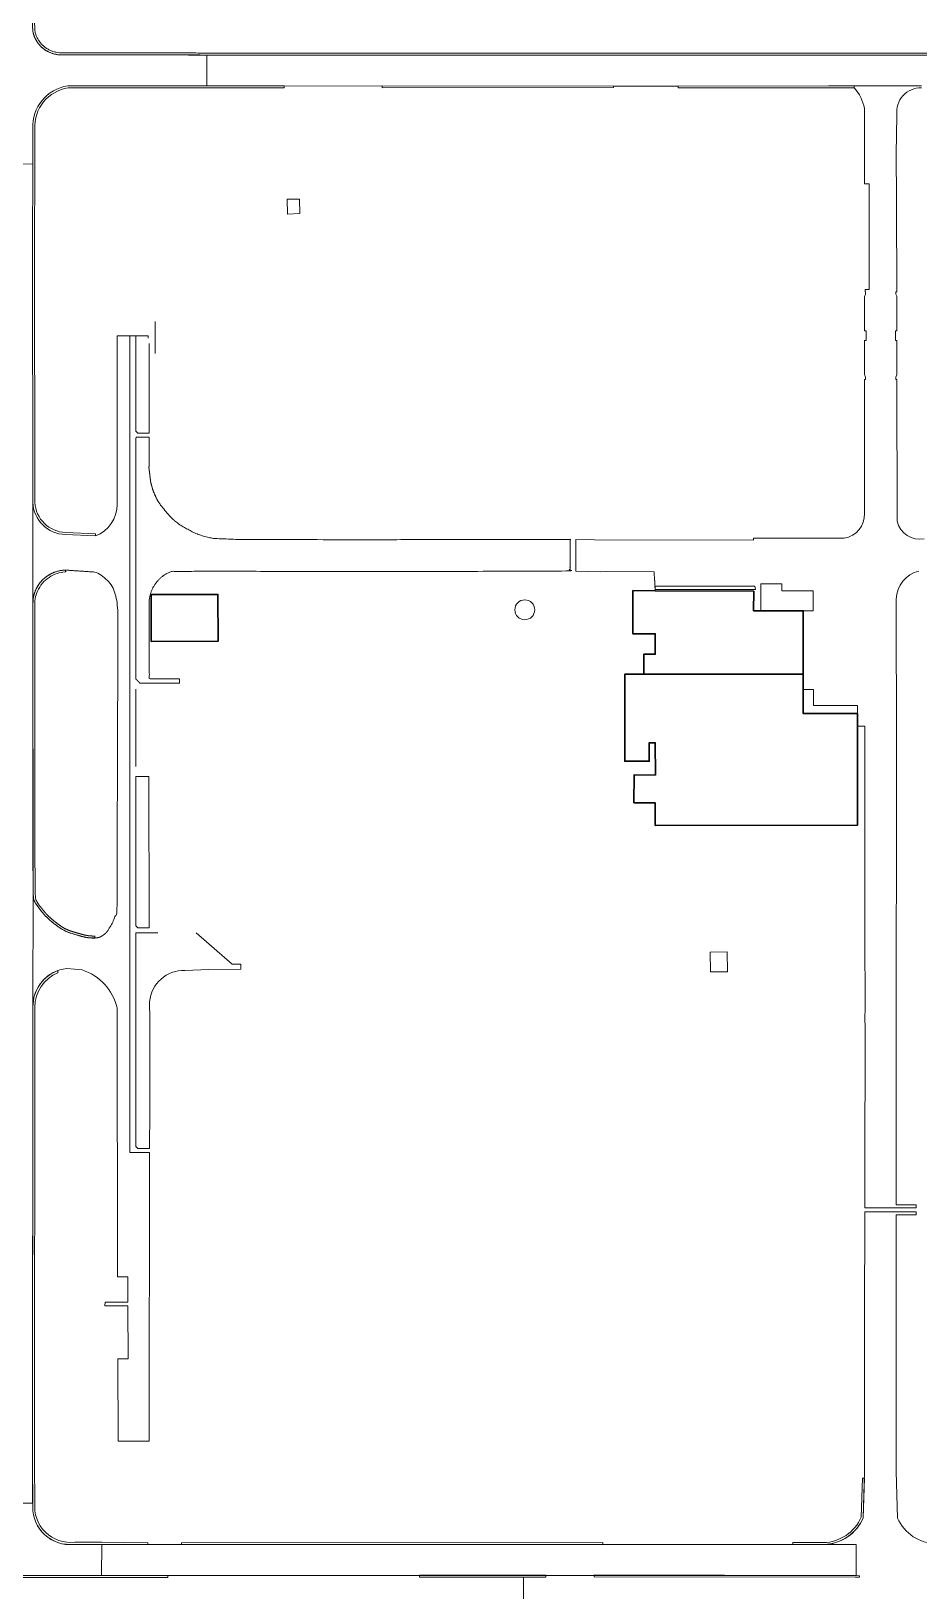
# Model space of a CAD drawing. Header units: millimetres. Extents: x 0 to 840, y 0 to 594.
# Drawn here: x 712.46 to 723.16, y 183.32 to 202.11 of the extents above; entities that cross this region are included whole.
import ezdxf

# ---------------------------------------------------------------- set-up
doc = ezdxf.new("R2010")
doc.units = ezdxf.units.MM
doc.layers.add('AC-0000-BESTAAND-co-06', color=1, linetype='Continuous')

msp = doc.modelspace()

# ---------------------------------------------------------------- linework, layer by layer
at = {"layer": 'AC-0000-BESTAAND-co-06', "linetype": 'Continuous', "lineweight": 13, "transparency": 33554687}
for p, q in [((714.579, 201.822), (714.582, 201.452)), ((712.107, 200.509), (712.483, 200.511)), ((713.96, 198.612), (713.96, 198.228)), ((712.482, 184.378), (712.486, 190.357)), ((712.486, 184.378), (712.114, 184.378)), ((722.402, 183.877), (712.926, 183.877)), ((713.31, 183.504), (713.316, 183.877)), ((722.402, 183.505), (722.402, 183.877))]:
    msp.add_line(p, q, dxfattribs=at)
at = {"layer": 'AC-0000-BESTAAND-co-06', "linetype": 'Continuous', "lineweight": 13, "transparency": 33554687, "flags": 128}
for points in [[(733.634, 201.825), (733.514, 201.825), (727.852, 201.819), (722.539, 201.82), (722.074, 201.821), (714.579, 201.822)], [(720.26, 201.446), (720.26, 201.428)], [(715.548, 200.087), (715.698, 200.087), (715.7, 199.913), (715.551, 199.906), (715.548, 200.087)], [(713.89, 188.601), (713.654, 188.601), (713.654, 198.437)], [(713.876, 198.411), (713.876, 198.437), (713.727, 198.437), (713.726, 197.29), (713.751, 197.265), (713.886, 197.265), (713.886, 198.345)], [(713.726, 193.249), (713.726, 194.183)], [(720.646, 191.015), (720.849, 191.018), (720.852, 190.779), (720.649, 190.776), (720.646, 191.015)], [(714.262, 183.877), (719.35, 183.874), (719.35, 183.901), (714.275, 183.898), (714.275, 183.877)], [(709.521, 183.505), (714.11, 183.506), (722.402, 183.505)], [(710.919, 183.479), (714.11, 183.482), (714.11, 183.506), (710.901, 183.503)], [(717.141, 183.509), (717.142, 183.489), (717.142, 183.485), (718.664, 183.486), (718.665, 183.51), (717.141, 183.509)], [(723.195, 183.218), (723.192, 182.746), (723.193, 181.392), (718.392, 181.389), (718.397, 183.486), (718.664, 183.486)], [(719.245, 183.489), (722.393, 183.483), (722.442, 183.483), (722.443, 183.503), (722.393, 183.507), (719.246, 183.512), (719.245, 183.489)]]:
    msp.add_lwpolyline(points, dxfattribs=at)
for points in [[(722.379, 201.451), (722.073, 201.451), (720.262, 201.446), (719.477, 201.447), (714.582, 201.452), (712.906, 201.451), (712.906, 201.451, 0.386184), (712.485, 200.935), (712.485, 200.935), (712.483, 200.511), (712.48, 199.5), (712.484, 196.434), (712.485, 195.185), (712.487, 191.744), (712.486, 190.357)], [(723.19, 201.45), (722.379, 201.451), (722.381, 201.427), (722.381, 201.427, -0.124063), (722.504, 201.178), (722.504, 201.178), (722.502, 200.829), (722.504, 200.766), (722.504, 200.271), (722.561, 200.271), (722.561, 198.999), (722.513, 198.999), (722.513, 198.969), (722.516, 198.969), (722.516, 198.939), (722.503, 198.91), (722.503, 198.91), (722.503, 198.498), (722.522, 198.498), (722.522, 198.384), (722.503, 198.384), (722.503, 197.974), (722.516, 197.943), (722.516, 197.913), (722.503, 197.913), (722.503, 196.788), (722.503, 196.3), (722.503, 196.3, -0.385326), (722.26, 196.002), (722.26, 196.002), (721.165, 196.001), (721.166, 195.978), (719.249, 195.981), (719.028, 195.984), (719.028, 195.603), (719.324, 195.597), (719.391, 195.601), (719.971, 195.594), (719.974, 195.491), (719.976, 195.491), (719.982, 195.369), (721.169, 195.363), (721.168, 195.128), (721.254, 195.128), (721.254, 195.452), (721.506, 195.452), (721.506, 195.367), (721.884, 195.367), (721.884, 195.127), (721.765, 195.127), (721.765, 194.179), (721.891, 194.179), (721.891, 193.984), (722.419, 193.984), (722.419, 193.738), (722.506, 193.738), (722.506, 192.31), (722.508, 191.254), (722.513, 190.314), (722.513, 190.284), (722.509, 190.276), (722.51, 190.046), (722.513, 190.038), (722.513, 190.008), (722.51, 190.008), (722.51, 189.916), (722.511, 189.854), (722.51, 189.456), (722.51, 189.359), (722.509, 189.068), (722.507, 187.934), (723.125, 187.934), (723.125, 187.971), (722.885, 187.971), (722.886, 190.335), (722.887, 190.55), (722.891, 192.635), (722.888, 193.041), (722.889, 194.272), (722.887, 194.452), (722.887, 195.267), (722.887, 195.267, -0.350428), (723.16, 195.604)], [(723.224, 195.992, -0.385621), (722.896, 196.205), (722.896, 196.205), (722.894, 197.913), (722.882, 197.913), (722.882, 197.943), (722.894, 197.971), (722.894, 198.384), (722.876, 198.384), (722.876, 198.498), (722.894, 198.498), (722.893, 198.915), (722.882, 198.939), (722.882, 198.969), (722.893, 198.969), (722.893, 199.122), (722.892, 199.202), (722.89, 199.784), (722.891, 200.085), (722.887, 200.628), (722.895, 201.099), (722.895, 201.099, -0.468645), (723.191, 201.426)], [(713.727, 198.437), (713.499, 198.437), (713.499, 196.408), (713.499, 196.408, -0.323963), (713.239, 196.03), (713.239, 196.03), (712.876, 196.045), (712.876, 196.045, -0.39371), (712.484, 196.434)], [(713.99, 191.247, 0), (713.99, 191.247), (713.726, 191.247), (713.726, 188.674), (713.751, 188.649), (713.89, 188.649), (713.89, 188.771), (713.893, 188.979), (713.895, 189.077), (713.894, 189.765), (713.893, 190.204), (713.891, 190.417, -0.399284), (714.317, 190.793), (714.317, 190.793), (714.604, 190.806), (714.989, 190.811), (714.989, 190.869), (714.885, 190.869), (714.452, 191.247)], [(712.934, 183.879, -0.451586), (712.486, 184.378), (712.486, 184.378), (712.482, 184.841), (712.486, 190.357), (712.486, 190.357, -0.317726), (712.787, 190.793)], [(713.89, 188.601), (713.885, 185.124), (713.511, 185.123), (713.509, 186.117), (713.632, 186.117), (713.629, 186.755), (713.353, 186.754), (713.355, 186.796), (713.63, 186.798), (713.628, 187.103), (713.505, 187.102), (713.5, 190.343), (713.5, 190.343, 0.260923), (713.078, 190.801), (713.078, 190.801), (712.893, 190.818), (712.893, 190.818, 0.384813), (712.486, 190.357)], [(722.049, 183.88, 0.272591), (722.489, 184.2), (722.489, 184.2), (722.504, 184.756), (722.504, 185.813), (722.502, 186.053), (722.503, 186.114), (722.502, 186.615), (722.507, 187.886), (723.125, 187.886), (723.125, 187.851), (722.885, 187.851), (722.885, 185.813), (722.885, 184.756), (722.9, 184.197)], [(723.768, 183.882), (723.372, 183.888), (723.372, 183.888, -0.296047), (722.9, 184.197), (722.9, 184.197), (722.9, 184.197)]]:
    msp.add_lwpolyline(points, format="xyb", dxfattribs=at)
for points in [[(713.239, 196.03), (713.24, 196.054), (712.881, 196.069), (712.881, 196.069, -0.388942), (712.508, 196.434), (712.508, 196.434), (712.504, 199.5), (712.507, 200.51), (712.508, 200.93), (712.508, 200.93, -0.386184), (712.912, 201.427), (712.912, 201.427), (714.582, 201.428), (715.513, 201.428), (715.513, 201.451), (714.582, 201.452), (712.906, 201.451), (712.906, 201.451, 0.386184), (712.485, 200.935), (712.485, 200.935), (712.483, 200.511), (712.48, 199.5), (712.484, 196.434), (712.484, 196.434, 0.39371), (712.876, 196.045), (712.876, 196.045)], [(712.486, 190.357), (712.482, 184.841), (712.486, 184.378), (712.486, 184.378, 0.443093), (712.926, 183.877), (712.934, 183.879), (713.316, 183.877), (713.871, 183.877), (713.871, 183.899), (713.317, 183.905), (712.992, 183.908), (712.992, 183.908, -0.48627), (712.51, 184.383), (712.51, 184.383), (712.506, 184.841), (712.51, 190.351), (712.51, 190.351, -0.308469), (712.786, 190.766), (712.787, 190.767), (712.787, 190.793), (712.787, 190.793, 0.317726), (712.486, 190.357)], [(722.017, 183.878, 0.288626), (722.489, 184.2), (722.489, 184.2), (722.502, 184.679), (722.502, 184.679), (722.478, 184.679), (722.465, 184.208), (722.465, 184.208, -0.288627), (722.009, 183.901), (722.009, 183.901), (721.641, 183.901), (721.641, 183.877), (722.017, 183.878)]]:
    msp.add_lwpolyline(points, format="xyb", close=True, dxfattribs=at)
for points in [[(716.695, 201.45), (716.695, 201.428), (719.477, 201.429), (719.478, 201.429), (719.478, 201.447)], [(722.381, 201.427), (722.073, 201.427), (720.26, 201.428), (720.26, 201.446), (720.262, 201.446), (722.073, 201.451), (722.379, 201.451)], [(719.98, 195.383), (719.979, 195.425), (721.182, 195.422), (721.189, 195.383)], [(713.882, 193.129), (713.882, 193.129), (713.726, 193.129), (713.726, 191.332), (713.751, 191.307), (713.888, 191.307)]]:
    msp.add_lwpolyline(points, close=True, dxfattribs=at)
at = {"layer": 'AC-0000-BESTAAND-co-06', "linetype": 'Continuous', "lineweight": 30, "transparency": 33554687, "flags": 128}
for points in [[(713.912, 194.758), (713.911, 195.322), (714.217, 195.323), (714.715, 195.323), (714.716, 194.759), (713.912, 194.758)], [(713.912, 194.758), (713.911, 195.322), (714.217, 195.323), (714.715, 195.323)], [(719.844, 194.363), (719.844, 194.603), (719.982, 194.603), (719.982, 194.85), (719.712, 194.85), (719.713, 195.371), (719.982, 195.369), (721.169, 195.363), (721.168, 195.128), (721.765, 195.127), (721.765, 194.363), (719.844, 194.363)], [(722.419, 193.888), (722.419, 192.543), (719.982, 192.542), (719.982, 192.812), (719.726, 192.814), (719.728, 193.15), (719.984, 193.148), (719.983, 193.536), (719.911, 193.536), (719.911, 193.314), (719.616, 193.315), (719.616, 194.363), (719.982, 194.363), (721.765, 194.363), (721.765, 193.888), (722.419, 193.888)]]:
    msp.add_lwpolyline(points, dxfattribs=at)
at = {"layer": 'AC-0000-BESTAAND-co-06', "linetype": 'Continuous', "lineweight": 13, "transparency": 33554687}
msp.add_circle((718.411, 195.139), 0.12, dxfattribs=at)
for points, weights, knots in [([(714.579, 201.822), (713.99, 201.823), (713.402, 201.823), (712.814, 201.824), (712.638, 201.831), (712.508, 201.948), (712.483, 202.122), (712.481, 202.257), (712.48, 202.391), (712.478, 202.526), (712.479, 204.121), (712.479, 205.716), (712.48, 207.312), (712.478, 207.378), (712.483, 207.458), (712.492, 207.526), (712.5, 207.586), (712.534, 207.647), (712.562, 207.706), (712.592, 207.77), (712.697, 207.808), (712.729, 207.831), (717.526, 207.839), (722.324, 207.846), (727.121, 207.853), (727.146, 207.854), (727.187, 207.853), (727.212, 207.841), (727.252, 207.822), (727.292, 207.791), (727.328, 207.755), (727.367, 207.715), (727.403, 207.671), (727.423, 207.627), (727.45, 207.568), (727.451, 207.471), (727.448, 207.412), (727.448, 206.957), (727.447, 206.502), (727.446, 206.047), (727.449, 205.837), (727.453, 205.628), (727.457, 205.418), (727.458, 204.549), (727.46, 203.679), (727.462, 202.809), (727.461, 202.716), (727.46, 202.622), (727.46, 202.528), (727.456, 202.509), (727.452, 202.489), (727.448, 202.469), (727.448, 202.46), (727.448, 202.451), (727.448, 202.442), (727.449, 202.416), (727.45, 202.389), (727.451, 202.363), (727.452, 202.284), (727.453, 202.205), (727.454, 202.126), (727.415, 201.99), (727.317, 201.889), (727.183, 201.846), (727.183, 201.837), (727.183, 201.828), (727.183, 201.82)], [1, 1, 1, 1, 0.845519897416, 0.845519897416, 1, 1, 1, 1, 1, 1, 1, 1, 1, 1, 1, 1, 1, 1, 1, 1, 1, 1, 1, 1, 1, 1, 1, 1, 1, 1, 1, 1, 1, 1, 1, 1, 1, 1, 1, 1, 1, 1, 1, 1, 1, 1, 1, 1, 1, 1, 1, 1, 1, 1, 1, 1, 1, 1, 1, 0.920719024943, 0.920719024943, 1, 1, 1, 1], [0, 0, 0, 0, 0.111111, 0.111111, 0.111111, 0.222222, 0.222222, 0.222222, 0.277778, 0.277778, 0.277778, 0.333333, 0.333333, 0.333333, 0.371983, 0.371983, 0.371983, 0.406844, 0.406844, 0.406844, 0.444444, 0.444444, 0.444444, 0.555556, 0.555556, 0.555556, 0.572299, 0.572299, 0.572299, 0.598429, 0.598429, 0.598429, 0.6274, 0.6274, 0.6274, 0.666667, 0.666667, 0.666667, 0.680556, 0.680556, 0.680556, 0.694444, 0.694444, 0.694444, 0.708333, 0.708333, 0.708333, 0.722222, 0.722222, 0.722222, 0.736111, 0.736111, 0.736111, 0.75, 0.75, 0.75, 0.763889, 0.763889, 0.763889, 0.777778, 0.777778, 0.777778, 0.888889, 0.888889, 0.888889, 1, 1, 1, 1]), ([(712.729, 207.831), (712.734, 207.825), (712.738, 207.819), (712.743, 207.812), (712.713, 207.789), (712.611, 207.753), (712.582, 207.691), (712.556, 207.635), (712.524, 207.578), (712.516, 207.521), (712.507, 207.455), (712.502, 207.377), (712.504, 207.312), (712.504, 206.839), (712.504, 206.367), (712.504, 205.894), (712.505, 204.896), (712.506, 203.897), (712.506, 202.899), (712.505, 202.878), (712.504, 202.857), (712.503, 202.836), (712.504, 202.816), (712.504, 202.796), (712.504, 202.775), (712.504, 202.692), (712.503, 202.609), (712.502, 202.526), (712.504, 202.394), (712.505, 202.261), (712.507, 202.129), (712.53, 201.966), (712.653, 201.855), (712.818, 201.848), (713.405, 201.847), (713.992, 201.847), (714.579, 201.846), (714.579, 201.846), (714.579, 201.846), (714.579, 201.846), (717.077, 201.846), (719.575, 201.846), (722.074, 201.845), (722.229, 201.845), (722.384, 201.845), (722.539, 201.844), (724.087, 201.845), (725.635, 201.845), (727.183, 201.846), (727.183, 201.837), (727.183, 201.828), (727.183, 201.82), (725.635, 201.82), (724.087, 201.82), (722.539, 201.82), (722.384, 201.821), (722.229, 201.821), (722.074, 201.821), (719.575, 201.822), (717.077, 201.822), (714.579, 201.822), (713.99, 201.823), (713.402, 201.823), (712.814, 201.824), (712.638, 201.831), (712.508, 201.948), (712.483, 202.122), (712.481, 202.257), (712.48, 202.391), (712.478, 202.526), (712.479, 204.121), (712.479, 205.716), (712.48, 207.312), (712.478, 207.378), (712.483, 207.458), (712.492, 207.526), (712.5, 207.586), (712.534, 207.647), (712.562, 207.706), (712.592, 207.77), (712.697, 207.808), (712.729, 207.831)], [1, 1, 1, 1, 1, 1, 1, 1, 1, 1, 1, 1, 1, 1, 1, 1, 1, 1, 1, 1, 1, 1, 1, 1, 1, 1, 1, 1, 1, 1, 1, 0.845519897416, 0.845519897416, 1, 1, 1, 1, 1, 1, 1, 1, 1, 1, 1, 1, 1, 1, 1, 1, 1, 1, 1, 1, 1, 1, 1, 1, 1, 1, 1, 1, 1, 1, 1, 0.845519897416, 0.845519897416, 1, 1, 1, 1, 1, 1, 1, 1, 1, 1, 1, 1, 1, 1, 1, 1], [0, 0, 0, 0, 0.083333, 0.083333, 0.083333, 0.111646, 0.111646, 0.111646, 0.137301, 0.137301, 0.137301, 0.166667, 0.166667, 0.166667, 0.180556, 0.180556, 0.180556, 0.194444, 0.194444, 0.194444, 0.208333, 0.208333, 0.208333, 0.222222, 0.222222, 0.222222, 0.236111, 0.236111, 0.236111, 0.25, 0.25, 0.25, 0.333333, 0.333333, 0.333333, 0.416667, 0.416667, 0.416667, 0.5, 0.5, 0.5, 0.527778, 0.527778, 0.527778, 0.555556, 0.555556, 0.555556, 0.583333, 0.583333, 0.583333, 0.604167, 0.604167, 0.604167, 0.625, 0.625, 0.625, 0.645833, 0.645833, 0.645833, 0.666667, 0.666667, 0.666667, 0.75, 0.75, 0.75, 0.833333, 0.833333, 0.833333, 0.875, 0.875, 0.875, 0.916667, 0.916667, 0.916667, 0.945654, 0.945654, 0.945654, 0.9718, 0.9718, 0.9718, 1, 1, 1, 1]), ([(718.956, 195.741), (718.956, 195.823), (718.956, 195.904), (718.956, 195.986), (718.956, 195.986), (718.956, 195.986), (718.956, 195.986), (718.699, 195.986), (718.442, 195.986), (718.184, 195.986), (717.85, 195.986), (717.516, 195.985), (717.182, 195.985), (717.063, 195.984), (716.945, 195.984), (716.826, 195.983), (716.225, 195.983), (715.624, 195.984), (715.022, 195.984), (714.908, 195.988), (714.793, 195.993), (714.679, 195.997), (714.598, 196.008), (714.488, 196.035), (714.407, 196.078), (714.335, 196.117), (714.259, 196.155), (714.192, 196.211), (714.129, 196.265), (714.082, 196.33), (714.031, 196.392), (713.987, 196.445), (713.954, 196.524), (713.932, 196.577), (713.923, 196.609), (713.914, 196.642), (713.905, 196.674), (713.898, 196.73), (713.891, 196.786), (713.884, 196.842), (713.885, 196.967), (713.886, 197.092), (713.886, 197.217), (713.833, 197.217), (713.78, 197.217), (713.726, 197.217), (713.726, 196.725), (713.726, 196.233), (713.726, 195.741), (713.726, 195.262), (713.726, 194.782), (713.726, 194.303), (713.742, 194.287), (713.758, 194.271), (713.774, 194.255), (713.933, 194.255), (714.092, 194.255), (714.251, 194.255), (714.251, 194.272), (714.251, 194.289), (714.251, 194.306), (714.13, 194.306), (714.009, 194.306), (713.888, 194.306), (713.888, 194.427), (713.888, 194.547), (713.888, 194.667), (713.888, 194.835), (713.888, 195.002), (713.888, 195.17), (713.866, 195.368), (713.972, 195.537), (714.16, 195.602), (714.179, 195.602), (714.197, 195.601), (714.216, 195.601), (714.422, 195.602), (714.629, 195.603), (714.835, 195.604), (715.156, 195.602), (715.477, 195.6), (715.798, 195.599), (716.079, 195.598), (716.36, 195.598), (716.641, 195.598), (717.413, 195.6), (718.185, 195.603), (718.956, 195.606), (718.956, 195.651), (718.956, 195.696), (718.956, 195.741)], [1, 1, 1, 1, 1, 1, 1, 1, 1, 1, 1, 1, 1, 1, 1, 1, 1, 1, 1, 1, 1, 1, 1, 1, 1, 1, 1, 1, 1, 1, 1, 1, 1, 1, 1, 1, 1, 1, 1, 1, 1, 1, 1, 1, 1, 1, 1, 1, 1, 1, 1, 1, 1, 1, 1, 1, 1, 1, 1, 1, 1, 1, 1, 1, 1, 1, 1, 1, 1, 1, 0.853706095761, 0.853706095761, 1, 1, 1, 1, 1, 1, 1, 1, 1, 1, 1, 1, 1, 1, 1, 1, 1, 1, 1], [0, 0, 0, 0, 0.071429, 0.071429, 0.071429, 0.142857, 0.142857, 0.142857, 0.157143, 0.157143, 0.157143, 0.171429, 0.171429, 0.171429, 0.185714, 0.185714, 0.185714, 0.2, 0.2, 0.2, 0.214286, 0.214286, 0.214286, 0.234783, 0.234783, 0.234783, 0.25303, 0.25303, 0.25303, 0.27055, 0.27055, 0.27055, 0.285714, 0.285714, 0.285714, 0.309524, 0.309524, 0.309524, 0.333333, 0.333333, 0.333333, 0.357143, 0.357143, 0.357143, 0.428571, 0.428571, 0.428571, 0.5, 0.5, 0.5, 0.571429, 0.571429, 0.571429, 0.642857, 0.642857, 0.642857, 0.660714, 0.660714, 0.660714, 0.678571, 0.678571, 0.678571, 0.696429, 0.696429, 0.696429, 0.714286, 0.714286, 0.714286, 0.785714, 0.785714, 0.785714, 0.857143, 0.857143, 0.857143, 0.871429, 0.871429, 0.871429, 0.885714, 0.885714, 0.885714, 0.9, 0.9, 0.9, 0.914286, 0.914286, 0.914286, 0.928571, 0.928571, 0.928571, 1, 1, 1, 1]), ([(712.52, 191.646), (712.52, 191.646), (712.537, 191.618), (712.557, 191.584), (712.58, 191.556), (712.603, 191.529), (712.624, 191.5), (712.649, 191.474), (712.693, 191.427), (712.742, 191.387), (712.794, 191.349), (712.827, 191.324), (712.859, 191.301), (712.897, 191.286), (712.929, 191.273), (712.962, 191.262), (712.996, 191.252), (713.024, 191.244), (713.052, 191.235), (713.081, 191.228), (713.11, 191.22), (713.139, 191.214), (713.168, 191.211), (713.189, 191.209), (713.211, 191.208), (713.232, 191.209), (713.232, 191.201), (713.232, 191.193), (713.232, 191.185), (713.21, 191.184), (713.187, 191.185), (713.165, 191.187), (713.135, 191.19), (713.105, 191.196), (713.076, 191.204), (713.046, 191.212), (713.018, 191.22), (712.989, 191.229), (712.954, 191.24), (712.92, 191.25), (712.887, 191.264), (712.848, 191.279), (712.814, 191.304), (712.78, 191.329), (712.727, 191.369), (712.677, 191.409), (712.631, 191.457), (712.606, 191.484), (712.584, 191.514), (712.561, 191.542), (712.537, 191.572), (712.515, 191.608), (712.497, 191.638), (712.493, 191.673), (712.49, 191.708), (712.487, 191.744), (712.486, 192.891), (712.486, 194.038), (712.485, 195.185), (712.485, 195.185), (712.485, 195.185), (712.485, 195.185), (712.469, 195.429), (712.632, 195.609), (712.876, 195.617), (712.876, 195.617), (712.876, 195.617), (712.876, 195.617), (712.878, 195.61), (712.88, 195.602), (712.883, 195.594), (712.649, 195.586), (712.493, 195.413), (712.509, 195.18), (712.51, 194.035), (712.51, 192.889), (712.511, 191.744), (712.514, 191.711), (712.517, 191.679), (712.52, 191.646)], [1, 1, 1, 1, 1, 1, 1, 1, 1, 1, 1, 1, 1, 1, 1, 1, 1, 1, 1, 1, 1, 1, 1, 1, 1, 1, 1, 1, 1, 1, 1, 1, 1, 1, 1, 1, 1, 1, 1, 1, 1, 1, 1, 1, 1, 1, 1, 1, 1, 1, 1, 1, 1, 1, 1, 1, 1, 1, 1, 1, 1, 1, 0.796261707558, 0.796261707558, 1, 1, 1, 1, 1, 1, 1, 0.796261707558, 0.796261707558, 1, 1, 1, 1, 1, 1, 1], [0, 0, 0, 0, 0.005132, 0.010263, 0.010263, 0.010263, 0.020488, 0.020488, 0.020488, 0.03882, 0.03882, 0.03882, 0.050315, 0.050315, 0.050315, 0.060273, 0.060273, 0.060273, 0.068763, 0.068763, 0.068763, 0.077152, 0.077152, 0.077152, 0.083333, 0.083333, 0.083333, 0.166667, 0.166667, 0.166667, 0.172829, 0.172829, 0.172829, 0.181225, 0.181225, 0.181225, 0.189593, 0.189593, 0.189593, 0.199533, 0.199533, 0.199533, 0.211087, 0.211087, 0.211087, 0.229194, 0.229194, 0.229194, 0.239392, 0.239392, 0.239392, 0.25, 0.25, 0.25, 0.333333, 0.333333, 0.333333, 0.416667, 0.416667, 0.416667, 0.5, 0.5, 0.5, 0.583333, 0.583333, 0.583333, 0.666667, 0.666667, 0.666667, 0.75, 0.75, 0.75, 0.833333, 0.833333, 0.833333, 0.916667, 0.916667, 0.916667, 1, 1, 1, 1]), ([(713.232, 191.185), (713.232, 191.185), (713.255, 191.186), (713.294, 191.193), (713.318, 191.21), (713.337, 191.223), (713.358, 191.236), (713.374, 191.256), (713.389, 191.274), (713.4, 191.293), (713.412, 191.313), (713.449, 191.371), (713.478, 191.445), (713.498, 191.503), (713.502, 192.677), (713.506, 193.851), (713.51, 195.025), (713.512, 195.131), (713.503, 195.356), (713.413, 195.46), (713.383, 195.494), (713.343, 195.528), (713.306, 195.558), (713.286, 195.574), (713.257, 195.586), (713.238, 195.593), (713.117, 195.601), (712.996, 195.609), (712.876, 195.617), (712.632, 195.609), (712.469, 195.429), (712.485, 195.185), (712.485, 195.185), (712.485, 195.185), (712.485, 195.185), (712.486, 194.038), (712.486, 192.891), (712.487, 191.744), (712.49, 191.708), (712.493, 191.673), (712.497, 191.638), (712.515, 191.608), (712.537, 191.572), (712.561, 191.542), (712.584, 191.514), (712.606, 191.484), (712.631, 191.457), (712.677, 191.409), (712.727, 191.369), (712.78, 191.329), (712.814, 191.304), (712.848, 191.279), (712.887, 191.264), (712.92, 191.25), (712.954, 191.24), (712.989, 191.229), (713.018, 191.22), (713.046, 191.212), (713.076, 191.204), (713.105, 191.196), (713.135, 191.19), (713.165, 191.187), (713.187, 191.185), (713.21, 191.184), (713.232, 191.185), (713.232, 191.185), (713.232, 191.185), (713.232, 191.185)], [1, 1, 1, 1, 1, 1, 1, 1, 1, 1, 1, 1, 1, 1, 1, 1, 1, 1, 1, 1, 1, 1, 1, 1, 1, 1, 1, 1, 1, 0.796261707558, 0.796261707558, 1, 1, 1, 1, 1, 1, 1, 1, 1, 1, 1, 1, 1, 1, 1, 1, 1, 1, 1, 1, 1, 1, 1, 1, 1, 1, 1, 1, 1, 1, 1, 1, 1, 1, 1, 1, 1], [0, 0, 0, 0, 0.010207, 0.020414, 0.020414, 0.020414, 0.036851, 0.036851, 0.036851, 0.052518, 0.052518, 0.052518, 0.1, 0.1, 0.1, 0.2, 0.2, 0.2, 0.266826, 0.266826, 0.266826, 0.28849, 0.28849, 0.28849, 0.3, 0.3, 0.3, 0.4, 0.4, 0.4, 0.5, 0.5, 0.5, 0.6, 0.6, 0.6, 0.7, 0.7, 0.7, 0.8, 0.8, 0.8, 0.81273, 0.81273, 0.81273, 0.824967, 0.824967, 0.824967, 0.846696, 0.846696, 0.846696, 0.86056, 0.86056, 0.86056, 0.872488, 0.872488, 0.872488, 0.882531, 0.882531, 0.882531, 0.892605, 0.892605, 0.892605, 0.9, 0.9, 0.9, 1, 1, 1, 1])]:
    msp.add_rational_spline(points, weights, degree=3, knots=knots, dxfattribs=at)

doc.saveas('drawing.dxf')
